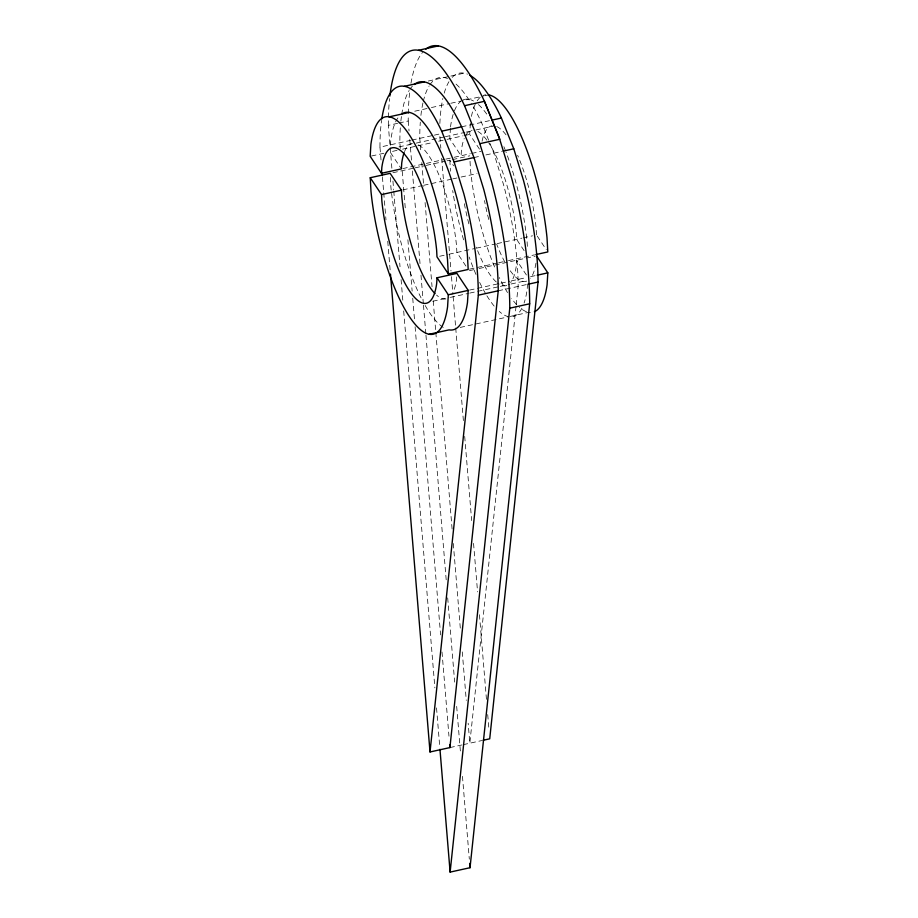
<?xml version="1.0" encoding="UTF-8"?>
<svg xmlns="http://www.w3.org/2000/svg" width="918" height="918" viewBox="0 0 918 918"><rect width="100%" height="100%" fill="white"/><g stroke="black" fill="none" stroke-linecap="round" stroke-linejoin="round"><path stroke-width="0.69" stroke-dasharray="4.59 3.44" d="M390.483 145.262L390.804 139.926A111.273 32.371 77.6 0 1 398.401 117.229M450.428 128.118L449.786 138.767L461.077 155.762L461.433 149.921A79.579 23.157 77.6 0 1 464.244 138.469M456.705 276.903L456.567 279.244A79.579 23.157 77.6 0 1 451.713 294.667M479.471 149.118L469.683 134.384L470.418 122.404M527.517 283.903L527.196 289.227A111.273 32.371 77.6 0 1 524.086 303.02M516.031 306.348L469.821 743.201L468.169 723.235M516.18 304.925L518.142 286.416A138.021 40.163 77.6 0 0 503.603 184.851L493.873 153.168L481.502 122.427A138.021 40.163 77.6 0 0 471.462 103.642M428.281 81.036L449.51 76.366M450.83 76.068L464.095 73.153M414.741 111.216L430.014 107.854M431.403 107.544L449.453 103.573M450.853 103.264L483.488 96.08M484.819 95.782L488.801 94.91M391.871 168.212L388.325 125.376L397.609 123.333M398.94 123.035L408.223 120.992A170.404 49.583 77.6 0 1 408.269 115.037M461.605 126.81L489.466 120.671M381.027 159.962L379.96 147.121L410.472 140.397M411.803 140.11L433.032 135.439M434.363 135.141L439.665 133.971L440.847 148.234M398.951 146.914L413.548 143.69M416.267 143.093L444.037 136.977M445.425 136.679L464.864 132.399M466.252 132.089L474.583 130.253M475.903 129.966L494.481 125.869M371.503 156.003L384.768 153.077M397.024 150.38L390.081 151.918L400.615 167.776M402.577 149.164L416.462 146.1M417.851 145.801L433.124 142.439M438.678 141.211L445.62 139.685M447.009 139.375L463.051 135.841M464.382 135.554L469.683 134.384M402.761 168.602L424.977 163.714M426.365 163.404L444.415 159.434M445.804 159.124L452.746 157.598M454.135 157.299L470.36 153.719M471.691 153.432L480.975 151.378M392.915 172.733L413.743 168.143M415.131 167.845L424.85 165.699M426.239 165.401L445.678 161.12M447.066 160.811L449.843 160.202L453.607 165.814M452.494 159.617L469.741 155.819M473.975 157.552L480.607 156.094M485.92 154.924L501.836 151.424M402.818 189.888L422.257 185.608M423.646 185.31L451.415 179.194M452.803 178.884L456.969 177.966M461.134 177.048L477.05 173.548M439.642 256.271L447.605 254.516M448.925 254.229L474.939 248.503M476.327 248.193L495.766 243.913M497.154 243.603L521.906 238.152M523.226 237.865L532.52 235.823M469.568 269.169L497.338 263.053M498.726 262.743L507.057 260.907M508.446 260.609L534.517 254.86M469.419 270.638L477.75 268.813M479.139 268.504L535.205 256.156M469.603 290.088L509.869 281.218M511.257 280.919L526.53 277.557M530.581 276.662L535.882 275.492M432.803 301.242L448.971 297.684M450.359 297.375L468.409 293.404M469.798 293.094L498.956 286.668M500.344 286.37L509.754 284.293M511.085 284.006L523.03 281.378M498.233 290.799L527.425 284.373M460.205 327.428L507.424 317.031M510.133 316.435L528.711 312.338A111.273 32.371 77.6 0 0 533.014 312.212M449.912 747.585L461.857 744.957M463.188 744.67L481.755 740.574M537.248 236.075L546.279 249.673M524.121 250.66L516.593 239.323L516.214 232.38A79.579 23.157 77.6 0 0 488.743 142.875M526.416 274.975L516.627 260.253L516.272 266.094A79.579 23.157 77.6 0 1 510.637 282.572M465.919 266.071L456.889 252.473L456.51 245.519A79.579 23.157 77.6 0 0 418.195 144.642M441.673 158.229L451.002 270.925M451.472 276.628L452.654 290.891M453.125 296.594L455.603 326.556M455.718 327.978L463.51 422.131M464.692 436.394L471.657 520.563M473.55 543.387L477.567 591.892M479.448 614.716L486.529 700.308M487.71 714.571L488.778 727.412M420.708 149.772L419.767 138.354A138.021 40.163 77.6 0 1 420.306 122.14M421.775 162.612L423.783 186.859M425.08 202.545L432.045 286.714M433.227 300.978L435.706 330.939M435.82 332.362L452.115 529.227M453.297 543.49L460.377 629.082M462.259 651.906L466.275 700.411M408.223 120.992L409.049 130.987M409.761 139.547L411.539 160.971M412.366 170.966L420.157 265.199M420.983 275.193L423.347 303.743M423.473 305.178L425.837 333.727M425.952 335.162L446.389 582.161M447.686 597.87L454.662 682.108M456.671 706.378L460.572 753.494M462.465 776.341L469.316 859.156M400.34 148.441L399.858 142.738A138.021 40.163 77.6 0 1 400.397 126.523M402.222 171.264L405.526 211.209M407.89 239.747L412.136 291.098M412.733 298.235L414.5 319.625M415.097 326.762L440.594 634.889M442.006 652.01L448.971 736.179M392.938 181.053L393.638 189.624M393.765 191.047L400.019 266.725M401.086 279.577L402.979 302.412M403.69 310.984L434.88 687.915M436.532 707.904L439.837 747.883M382.439 177.082L383.621 191.346M383.735 192.769L385.985 219.872M387.752 241.273L390.345 272.657M536.491 234.939L536.123 227.997A79.579 23.157 77.6 0 0 517.626 155.337M527.345 246.357L527.116 242.088A111.273 32.371 77.6 0 0 506.002 152.067M470.039 161.304L470.486 169.543A111.273 32.371 77.6 0 0 495.881 270.087M449.843 160.202L450.44 171.184M390.368 177.461L390.884 187.077A111.273 32.371 77.6 0 0 422.395 300.473M408.303 113.557A170.404 49.583 77.6 0 1 409.921 90.434M410.966 83.308A170.404 49.583 77.6 0 1 422.555 52.395M420.914 115.416A138.021 40.163 77.6 0 1 422.969 102.793M423.278 101.428A138.021 40.163 77.6 0 1 429.05 86.097M429.819 84.881A138.021 40.163 77.6 0 1 447.594 78.546M456.039 84.1A138.021 40.163 77.6 0 1 470.785 102.552M388.325 125.376A170.404 49.583 77.6 0 1 389.588 98.593M400.879 121.107A138.021 40.163 77.6 0 1 401.487 116.024M401.717 114.486A138.021 40.163 77.6 0 1 409.141 90.48M409.91 89.264A138.021 40.163 77.6 0 1 412.377 86.154M443.245 327.416A111.273 32.371 77.6 0 1 425.16 305.499M445.896 298.935A79.579 23.157 77.6 0 1 436.589 295.114M404.54 151.619A79.579 23.157 77.6 0 1 412.4 143.369M526.691 281.103A79.579 23.157 77.6 0 1 509.674 269.961M504.82 262.02A79.579 23.157 77.6 0 1 496.684 244.154M488.778 219.505A79.579 23.157 77.6 0 1 484.497 200.572M482.065 141.246A79.579 23.157 77.6 0 1 492.002 125.835M496.672 126.546A79.579 23.157 77.6 0 1 507.011 136.128M535.951 263.179A79.579 23.157 77.6 0 1 530.547 278.2M526.439 311.707A111.273 32.371 77.6 0 1 519.163 307.048M516.65 304.604A111.273 32.371 77.6 0 1 511.487 298.396M507.528 292.578A111.273 32.371 77.6 0 1 499.3 277.546M471.439 116.402A111.273 32.371 77.6 0 1 476.431 102.07M477.211 100.831A111.273 32.371 77.6 0 1 480.607 97.021M483.143 95.495A111.273 32.371 77.6 0 1 485.897 94.783M506.782 285.487A79.579 23.157 77.6 0 1 497.476 282.962M496.294 281.975A79.579 23.157 77.6 0 1 476.27 247.194M468.88 223.877A79.579 23.157 77.6 0 1 464.347 203.612M465.564 135.692A79.579 23.157 77.6 0 1 472.104 130.218M477.899 131.492A79.579 23.157 77.6 0 1 487.102 140.511M508.813 316.721A111.273 32.371 77.6 0 1 499.254 311.431M494.171 306.096A111.273 32.371 77.6 0 1 486.242 294.712M485.553 293.553A111.273 32.371 77.6 0 1 479.403 281.929M475.983 274.459A111.273 32.371 77.6 0 1 469.155 257.04M463.601 239.85A111.273 32.371 77.6 0 1 452.689 190.542M450.509 126.787A111.273 32.371 77.6 0 1 454.02 111.858M454.433 110.78A111.273 32.371 77.6 0 1 460.71 101.405M463.246 99.878A111.273 32.371 77.6 0 1 473.539 101.026M478.45 104.583A111.273 32.371 77.6 0 1 487.848 115.657M503.89 146.696A111.273 32.371 77.6 0 1 505.485 150.701M521.906 308.219A111.273 32.371 77.6 0 1 510.27 316.894M439.871 123.46A138.021 40.163 77.6 0 1 442.866 98.421M444.197 93.154A138.021 40.163 77.6 0 1 448.948 81.713M452.184 77.387A138.021 40.163 77.6 0 1 467.503 74.163M379.96 147.121A138.021 40.163 77.6 0 1 381.59 120.407"/><path stroke-width="1.38" d="M404.138 152.663A79.579 23.157 77.6 0 0 401.728 163.071L401.373 168.912L381.475 173.295L381.831 167.455A79.579 23.157 77.6 0 1 409.141 160.398A79.579 23.157 77.6 0 1 436.612 249.903L436.991 256.856L448.282 273.851L468.18 269.467L467.411 255.227A111.273 32.371 77.6 0 0 402.245 113.683M429.199 334.255L449.097 329.872A111.273 32.371 77.6 0 0 467.491 302.378L468.214 290.398L456.923 273.392L437.025 277.775L436.67 283.628A79.579 23.157 77.6 0 1 409.348 290.673A79.579 23.157 77.6 0 1 381.877 201.168L381.521 194.582L370.241 177.725L390.139 173.341L401.43 190.198L401.786 196.785A79.579 23.157 77.6 0 0 434.994 293.588M437.025 277.775L448.317 294.781L447.582 306.761A111.273 32.371 77.6 0 1 409.394 316.618A111.273 32.371 77.6 0 1 370.987 191.46L370.241 177.725M536.525 255.87L547.828 272.864L547.094 284.844A111.273 32.371 77.6 0 1 534.368 311.753M414.144 84.536A138.021 40.163 77.6 0 1 461.605 126.81L473.975 157.552L483.694 189.234A138.021 40.163 77.6 0 1 498.233 290.799L449.912 747.585L430.014 751.968L478.335 295.183A138.021 40.163 77.6 0 0 463.797 193.618L454.077 161.935L441.696 131.194A138.021 40.163 77.6 0 0 381.819 118.858M425.849 49.136A170.404 49.583 77.6 0 1 484.452 101.324L499.117 137.298L511.728 178.39A170.404 49.583 77.6 0 1 529.675 303.789L470.027 867.717L450.118 872.1L509.777 308.173A170.404 49.583 77.6 0 0 491.83 182.774L479.827 143.667L464.542 105.708A170.404 49.583 77.6 0 0 389.863 96.057M469.855 75.299A138.021 40.163 77.6 0 1 501.4 118.043L513.782 148.785L523.501 180.467A138.021 40.163 77.6 0 1 538.04 282.044L489.719 738.818L483.086 740.287M418.493 50.283L438.391 45.9M404.39 86.292L424.3 81.92M389.289 116.816L409.187 112.432M464.542 105.708L484.452 101.324L499.725 139.284L479.827 143.667M441.696 131.194L461.605 126.81M492.117 120.086L501.4 118.043M454.077 161.935L473.975 157.552M503.167 151.126L513.782 148.785M381.521 194.582L401.43 190.198M535.848 254.573L547.794 251.945L547.013 237.705A111.273 32.371 77.6 0 0 488.801 94.91M448.317 294.781L468.214 290.398M537.214 275.205L547.828 272.864M478.335 295.183L498.233 290.799M528.757 284.087L538.04 282.044M509.777 308.173L529.675 303.789M381.475 173.295L370.172 156.289L370.906 144.31A111.273 32.371 77.6 0 1 409.095 134.453A111.273 32.371 77.6 0 1 447.514 259.61L448.282 273.851M469.672 863.436L470.027 867.717M449.682 744.739L449.912 747.585M439.963 749.306L450.118 872.1M382.083 172.802L382.324 175.648M390.471 274.08L430.014 751.968"/></g></svg>
